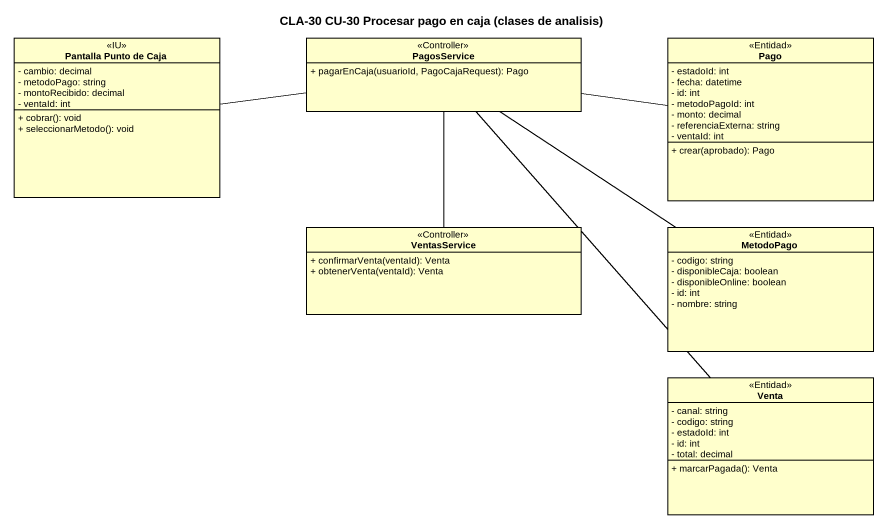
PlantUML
@startuml
title CLA-30 CU-30 Procesar pago en caja (clases de analisis)
hide circle
hide empty members
skinparam classAttributeIconSize 0
class "Pantalla Punto de Caja" as Pantalla_Punto_de_Caja <<IU>> {
  - cambio: decimal
  - metodoPago: string
  - montoRecibido: decimal
  - ventaId: int
  + cobrar(): void
  + seleccionarMetodo(): void
}
class PagosService <<Controller>> {
  + pagarEnCaja(usuarioId, PagoCajaRequest): Pago
}
class Pago <<Entidad>> {
  - estadoId: int
  - fecha: datetime
  - id: int
  - metodoPagoId: int
  - monto: decimal
  - referenciaExterna: string
  - ventaId: int
  + crear(aprobado): Pago
}
class VentasService <<Controller>> {
  + confirmarVenta(ventaId): Venta
  + obtenerVenta(ventaId): Venta
}
class MetodoPago <<Entidad>> {
  - codigo: string
  - disponibleCaja: boolean
  - disponibleOnline: boolean
  - id: int
  - nombre: string
}
class Venta <<Entidad>> {
  - canal: string
  - codigo: string
  - estadoId: int
  - id: int
  - total: decimal
  + marcarPagada(): Venta
}
Pantalla_Punto_de_Caja -right- PagosService
PagosService -right- Pago
PagosService -- VentasService
PagosService -- MetodoPago
PagosService -- Venta
@enduml
